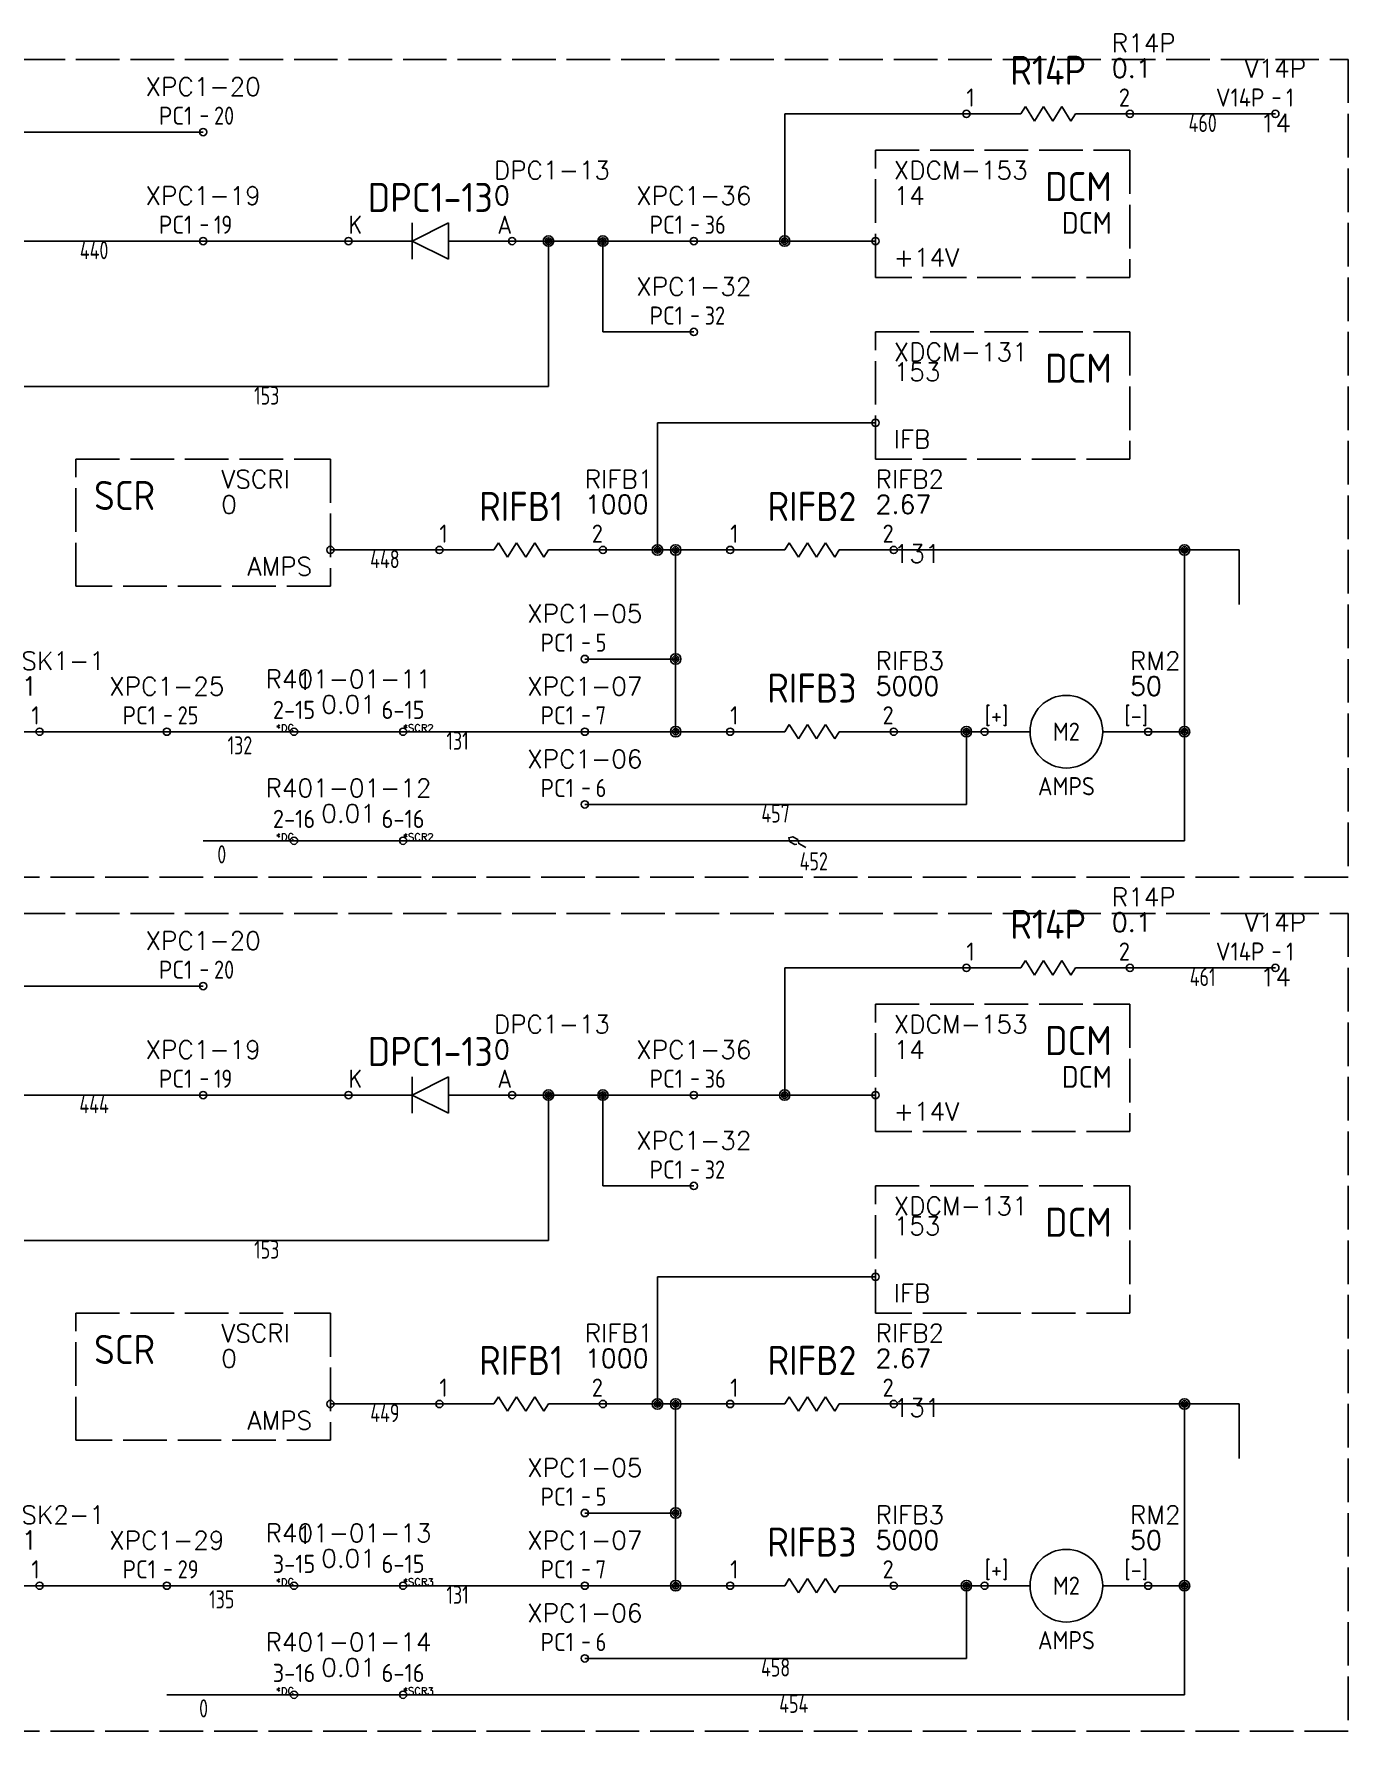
# Model space of a CAD drawing. Header units: millimetres. Extents: x -192 to 1556, y 0 to 646.
# Drawn here: x 799.2 to 980, y 275 to 508.5 of the extents above; entities that cross this region are included whole.
import ezdxf
from ezdxf.enums import TextEntityAlignment as Align

# ---------------------------------------------------------------- set-up
doc = ezdxf.new("R2010")
doc.units = ezdxf.units.MM
doc.header["$LTSCALE"] = 0.5
doc.linetypes.add('ACAD_ISO02W100', pattern=[15, 12, -3])
for name, color, linetype in [('LOCBOX', 7, 'ACAD_ISO02W100'), ('NETLIST', 50, 'Continuous'), ('SYMS', 7, 'Continuous'), ('WIREFIXED', 7, 'Continuous'), ('WIRENO', 7, 'Continuous'), ('WIRES', 7, 'Continuous')]:
    doc.layers.add(name, color=color, linetype=linetype)
doc.styles.get("Standard").update_dxf_attribs({"font": 'txt.shx', "bigfont": 'gbcbig.shx'})
doc.styles.add('WD_IEC', font='isocp2.shx', dxfattribs={"width": 0.9, "height": 4})

# ---------------------------------------------------------------- blocks, each defined once
blk = doc.blocks.new('TBH-1')
blk.add_line((-0.33, 2.17), (0.65, 2.17))
blk.add_circle((0, 0), 0.5)
at = {"style": 'WD_IEC', "flags": 1}
blk.add_attdef('LOC', text='', height=4, dxfattribs=at).set_placement((-15, 7.5), align=Align.MIDDLE_LEFT)
at = {"style": 'WD_IEC'}
blk.add_attdef('TAG1', text='', height=2.5, dxfattribs=at).set_placement((-1.5, 1), align=Align.RIGHT)
at = {"style": 'WD_IEC', "width": 0.9}
blk.add_attdef('TERM01', (1.5, 1), '', height=2.5, dxfattribs=at)
at = {"style": 'WD_IEC', "flags": 1}
blk.add_attdef('X1TERM01', (0, 0), '', height=0.5, dxfattribs=at)
at = {"layer": 'NETLIST'}
for tag, p in [('NETTAG', (0, 5)), ('NETVALUE', (0, -2.5))]:
    blk.add_attdef(tag, text='', height=2.5, dxfattribs=at).set_placement(p, align=Align.CENTER)
blk = doc.blocks.new('DIODE-L')
for p, q in [((-13.75, -2.5), (-13.75, 2.5)), ((-8.75, 2.5), (-13.75, 0)), ((-8.75, -2.5), (-8.75, 2.5)), ((-22.5, 0), (-13.75, 0)), ((-13.75, 0), (-8.75, -2.5)), ((-8.75, 0), (0, 0))]:
    blk.add_line(p, q)
for centre in [(-22.5, 0), (0, 0)]:
    blk.add_circle(centre, 0.5)
at = {"style": 'WD_IEC', "flags": 1}
blk.add_attdef('LOC', text='', height=4, dxfattribs=at).set_placement((-11.25, 11), align=Align.MIDDLE_CENTER)
at = {"style": 'WD_IEC'}
for tag, height, p in [('TAG1', 4, (-11.25, 6)), ('DESC1', 2.5, (-11.25, -5))]:
    blk.add_attdef(tag, text='', height=height, dxfattribs=at).set_placement(p, align=Align.MIDDLE_CENTER)
for tag, p, height, flags in [('TERM01', (-22.5, 1), 2.5, 8), ('X4TERM01', (-22.5, 0), 0.64, 1), ('X1TERM02', (0, 0), 0.64, 1)]:
    blk.add_attdef(tag, p, '', height=height, dxfattribs=dict(at, flags=flags))
at = {"style": 'WD_IEC', "flags": 8}
blk.add_attdef('TERM02', text='', height=2.5, dxfattribs=at).set_placement((0, 1), align=Align.RIGHT)
at = {"layer": 'NETLIST'}
for tag, p, height in [('NETTAG', (-2.5, 8.5), 2.5), ('NETVALUE', (-2.5, 5), 2.56)]:
    blk.add_attdef(tag, p, '', height=height, dxfattribs=at)
blk = doc.blocks.new('DCM-2')
at = {"linetype": 'ACAD_ISO02W100'}
blk.add_lwpolyline([(0, 12.5), (35, 12.5), (35, -5), (0, -5)], close=True, dxfattribs=at)
blk.add_circle((0, 0), 0.5)
at = {"style": 'WD_IEC'}
for tag, height, flags, p in [('LOC', 4, 1, (32.5, 14.5)), ('DESC1', 3, 8, (32.5, 2.5))]:
    blk.add_attdef(tag, text='', height=height, dxfattribs=dict(at, flags=flags)).set_placement(p, align=Align.MIDDLE_RIGHT)
blk.add_attdef('TAG1', text='', height=4, dxfattribs=at).set_placement((32.5, 7.5), align=Align.MIDDLE_RIGHT)
at = {"style": 'WD_IEC', "flags": 1}
blk.add_attdef('X4TERM01', (0, 0), '', height=0.5, dxfattribs=at)
blk.add_attdef('TERMDESC01', text='', height=2.5).set_placement((2.5, -1), align=Align.TOP_LEFT)
blk.add_attdef('TERM01', text='', height=2.5).set_placement((2.5, -20), align=Align.BOTTOM_LEFT)
at = {"layer": 'NETLIST'}
for tag, p in [('NETTAG', (2.5, 8.5)), ('NETVALUE', (2.5, 5))]:
    blk.add_attdef(tag, p, '', height=2.5, dxfattribs=at)
blk = doc.blocks.new('DCM-1')
at = {"linetype": 'ACAD_ISO02W100'}
blk.add_lwpolyline([(-35, 12.5), (0, 12.5), (0, -5), (-35, -5)], close=True, dxfattribs=at)
blk.add_circle((0, 0), 0.5)
at = {"style": 'WD_IEC'}
for tag, height, flags, p in [('LOC', 4, 1, (-32.5, 14.5)), ('DESC1', 3, 9, (-32.5, 2.5))]:
    blk.add_attdef(tag, text='', height=height, dxfattribs=dict(at, flags=flags)).set_placement(p, align=Align.MIDDLE_LEFT)
blk.add_attdef('TAG1', text='', height=4, dxfattribs=at).set_placement((-32.5, 7.5), align=Align.MIDDLE_LEFT)
at = {"style": 'WD_IEC', "flags": 1}
blk.add_attdef('X1TERM01', (0, 0), '', height=0.5, dxfattribs=at)
blk.add_attdef('TERMDESC01', text='', height=2.5).set_placement((-2.5, -1), align=Align.TOP_RIGHT)
blk.add_attdef('TERM01', text='', height=2.5).set_placement((-2.5, -20), align=Align.BOTTOM_RIGHT)
at = {"layer": 'NETLIST'}
for tag, p in [('NETTAG', (-15, 8.5)), ('NETVALUE', (-15, 5))]:
    blk.add_attdef(tag, p, '', height=2.5, dxfattribs=at)
blk = doc.blocks.new('RESISTOR-1')
for p, q in [((0, 0), (7.5, 0)), ((7.5, 0), (8.12, 1)), ((8.12, 1), (9.38, -1)), ((9.38, -1), (10.62, 1)), ((10.62, 1), (11.88, -1)), ((11.88, -1), (13.12, 1)), ((13.12, 1), (14.38, -1)), ((14.38, -1), (15, 0)), ((15, 0), (22.5, 0))]:
    blk.add_line(p, q)
for centre in [(0, 0), (22.5, 0)]:
    blk.add_circle(centre, 0.5)
at = {"style": 'WD_IEC', "flags": 1}
blk.add_attdef('LOC', text='', height=4, dxfattribs=at).set_placement((11.25, 11), align=Align.MIDDLE_CENTER)
at = {"style": 'WD_IEC'}
for tag, height, p in [('TAG1', 4, (11.25, 6)), ('DESC1', 2.5, (10.75, -3))]:
    blk.add_attdef(tag, text='', height=height, dxfattribs=at).set_placement(p, align=Align.MIDDLE_CENTER)
for tag, p, height, flags in [('TERM01', (0, 1), 2.5, 8), ('X4TERM01', (0, 0), 0.64, 1), ('X1TERM02', (22.5, 0), 0.64, 1)]:
    blk.add_attdef(tag, p, '', height=height, dxfattribs=dict(at, flags=flags))
at = {"style": 'WD_IEC', "flags": 8}
blk.add_attdef('TERM02', text='', height=2.5, dxfattribs=at).set_placement((22.5, 1), align=Align.RIGHT)
at = {"layer": 'NETLIST'}
for tag, p, height in [('NETTAG', (20, 8.5), 2.5), ('NETVALUE', (20, 5), 2.56)]:
    blk.add_attdef(tag, p, '', height=height, dxfattribs=at)
blk = doc.blocks.new('WDDOT')
for radius in [0.72, 0.449, 0.223]:
    blk.add_circle((0, 0), radius)
blk = doc.blocks.new('CONTACTOR-H')
for p, q in [((0, 0), (6.25, 0)), ((16.25, 0), (22.5, 0))]:
    blk.add_line(p, q)
for centre, radius in [((11.25, 0), 5), ((0, 0), 0.5), ((22.5, 0), 0.5)]:
    blk.add_circle(centre, radius)
at = {"style": 'WD_IEC', "flags": 1}
blk.add_attdef('LOC', text='', height=4, dxfattribs=at).set_placement((11.25, 8.5), align=Align.MIDDLE_CENTER)
at = {"style": 'WD_IEC'}
for tag, p, height, flags in [('TERM01', (0, 1), 2.5, 8), ('X4TERM01', (0, 0), 0.64, 1), ('X1TERM02', (22.5, 0), 0.64, 1)]:
    blk.add_attdef(tag, p, '', height=height, dxfattribs=dict(at, flags=flags))
at = {"style": 'WD_IEC', "flags": 8}
blk.add_attdef('TERM02', text='', height=2.5, dxfattribs=at).set_placement((22.5, 1), align=Align.RIGHT)
at = {"style": 'WD_IEC'}
for tag, height, p in [('TAG1', 4, (11.25, 0)), ('DESC1', 2.5, (11.25, -7.5))]:
    blk.add_attdef(tag, text='', height=height, dxfattribs=at).set_placement(p, align=Align.MIDDLE_CENTER)
at = {"layer": 'NETLIST'}
for tag, p, height in [('NETTAG', (20, 8.5), 2.5), ('NETVALUE', (20, 5), 2.56)]:
    blk.add_attdef(tag, p, '', height=height, dxfattribs=at)
blk = doc.blocks.new('INTERCONNECT-H1')
blk.add_line((-2.5, 0), (12.5, 0))
for centre in [(-2.5, 0), (12.5, 0)]:
    blk.add_circle(centre, 0.5)
at = {"style": 'WD_IEC', "flags": 1}
for tag, height, p in [('LOC', 4, (5, 10)), ('TAG1', 4, (-2.43, 3.16)), ('DESC1', 2.5, (5, -2.5))]:
    blk.add_attdef(tag, text='', height=height, dxfattribs=at).set_placement(p, align=Align.MIDDLE_CENTER)
at = {"style": 'WD_IEC', "flags": 8}
for tag, p in [('TERM01', (-2.5, 1)), ('TERM02', (12.5, 1))]:
    blk.add_attdef(tag, text='', height=2.5, dxfattribs=at).set_placement(p, align=Align.BOTTOM_CENTER)
at = {"style": 'WD_IEC', "flags": 1}
blk.add_attdef('X4TERM01', (-2.5, 0), '', height=0.5, dxfattribs=at)
blk.add_attdef('X1TERM02', text='', height=0.5, dxfattribs=at).set_placement((12.5, 0), align=Align.RIGHT)
at = {"layer": 'NETLIST'}
for tag, p in [('NETTAG', (5, 6)), ('NETVALUE', (5, 2.5))]:
    blk.add_attdef(tag, text='', height=2.5, dxfattribs=at).set_placement(p, align=Align.CENTER)
blk.add_attdef('X4TERMDESC01', text='', height=1, dxfattribs=at).set_placement((-2.5, 0), align=Align.RIGHT)
blk.add_attdef('X1TERMDESC02', (12.5, 0), '', height=1, dxfattribs=at)
blk = doc.blocks.new('WD_WNH2')
at = {"linetype": 'Continuous', "style": 'WD_IEC', "width": 0.8}
blk.add_attdef('WIRENO', text='', height=2.5, dxfattribs=at).set_placement((0, 0), align=Align.TOP_CENTER)
at = {"style": 'WD_IEC', "flags": 1}
for tag, p in [('W02USER', (0, -1.21)), ('W03USER', (0, -1.33)), ('W04USER', (0, -1.46)), ('W05USER', (0, -1.58)), ('W06USER', (0, -1.71)), ('W07USER', (0, -1.83)), ('W08USER', (0, -1.96)), ('W09USER', (0, -2.08)), ('W01USER', (0, -1.08)), ('W10USER', (0, -2.21))]:
    blk.add_attdef(tag, text='', height=0.08, dxfattribs=at).set_placement(p, align=Align.CENTER)
blk = doc.blocks.new('CONTACT-NO')
for p, q in [((12.5, -2.5), (12.5, 2.5)), ((15, -2.5), (15, 2.5)), ((2.5, 0), (12.5, 0)), ((15, 0), (25, 0))]:
    blk.add_line(p, q)
for centre in [(2.5, 0), (25, 0)]:
    blk.add_circle(centre, 0.5)
at = {"style": 'WD_IEC', "flags": 1}
blk.add_attdef('LOC', text='', height=4, dxfattribs=at).set_placement((13.75, 11), align=Align.MIDDLE_CENTER)
at = {"style": 'WD_IEC'}
for tag, height, p in [('TAG1', 4, (13.75, 6)), ('DESC1', 2.5, (13.75, -5))]:
    blk.add_attdef(tag, text='', height=height, dxfattribs=at).set_placement(p, align=Align.MIDDLE_CENTER)
for tag, p, height, flags in [('TERM01', (2.5, 1), 2.5, 8), ('X4TERM01', (2.5, 0), 0.64, 1), ('X1TERM02', (25, 0), 0.64, 1)]:
    blk.add_attdef(tag, p, '', height=height, dxfattribs=dict(at, flags=flags))
at = {"style": 'WD_IEC', "flags": 8}
blk.add_attdef('TERM02', text='', height=2.5, dxfattribs=at).set_placement((25, 1), align=Align.RIGHT)
at = {"layer": 'NETLIST'}
for tag, p, height in [('NETTAG', (22.5, 8.5), 2.5), ('NETVALUE', (22.5, 5), 2.56)]:
    blk.add_attdef(tag, p, '', height=height, dxfattribs=at)

msp = doc.modelspace()

# ---------------------------------------------------------------- linework, layer by layer
at = {"layer": 'LOCBOX'}
for points in [[(-192.5, 505), (980, 505), (980, 392.5), (-192.5, 392.5)], [(-192.5, 387.5), (980, 387.5), (980, 275), (-192.5, 275)]]:
    msp.add_lwpolyline(points, close=True, dxfattribs=at)
at = {"layer": 'WIRENO'}
msp.add_lwpolyline([(905.4, 396.55), (904.44, 397.1), (904.29, 397.65), (903.6, 398.04), (903.06, 397.9), (903.21, 397.35), (903.9, 396.96), (904.17, 397.03)], dxfattribs=at)
at = {"layer": 'WIRES'}
for p, q in [((927.5, 497.5), (902.5, 497.5)), ((902.5, 497.5), (902.5, 480)), ((950, 497.5), (970, 497.5)), ((822.5, 495), (760, 495)), ((822.5, 480), (792.5, 480)), ((842.5, 480), (822.5, 480)), ((890, 480), (865, 480)), ((870, 460), (870, 480)), ((877.5, 467.5), (877.5, 480)), ((915, 480), (890, 480)), ((890, 467.5), (877.5, 467.5)), ((792.5, 460), (870, 460)), ((915, 455), (885, 455)), ((885, 455), (885, 437.5)), ((840, 437.5), (855, 437.5)), ((877.5, 437.5), (895, 437.5)), ((887.5, 412.5), (887.5, 437.5)), ((917.5, 437.5), (965, 437.5)), ((957.5, 412.5), (957.5, 437.5)), ((965, 437.5), (965, 430)), ((875, 422.5), (887.5, 422.5)), ((800, 412.5), (817.5, 412.5)), ((817.5, 412.5), (835, 412.5)), ((875, 412.5), (850, 412.5)), ((887.5, 412.5), (875, 412.5)), ((895, 412.5), (887.5, 412.5)), ((917.5, 412.5), (930, 412.5)), ((927.5, 402.5), (927.5, 412.5)), ((952.5, 412.5), (957.5, 412.5)), ((957.5, 397.5), (957.5, 412.5)), ((875, 402.5), (927.5, 402.5)), ((835, 397.5), (822.5, 397.5)), ((850, 397.5), (957.5, 397.5)), ((927.5, 380), (902.5, 380)), ((902.5, 380), (902.5, 362.5)), ((950, 380), (970, 380)), ((822.5, 377.5), (760, 377.5)), ((822.5, 362.5), (792.5, 362.5)), ((842.5, 362.5), (822.5, 362.5)), ((890, 362.5), (865, 362.5)), ((870, 342.5), (870, 362.5)), ((877.5, 350), (877.5, 362.5)), ((915, 362.5), (890, 362.5)), ((890, 350), (877.5, 350)), ((792.5, 342.5), (870, 342.5)), ((915, 337.5), (885, 337.5)), ((885, 337.5), (885, 320)), ((840, 320), (855, 320)), ((877.5, 320), (895, 320)), ((887.5, 295), (887.5, 320)), ((917.5, 320), (965, 320)), ((957.5, 295), (957.5, 320)), ((965, 320), (965, 312.5)), ((875, 305), (887.5, 305)), ((817.5, 295), (800, 295)), ((817.5, 295), (835, 295)), ((875, 295), (850, 295)), ((887.5, 295), (875, 295)), ((895, 295), (887.5, 295)), ((917.5, 295), (930, 295)), ((927.5, 285), (927.5, 295)), ((952.5, 295), (957.5, 295)), ((957.5, 280), (957.5, 295)), ((875, 285), (927.5, 285)), ((835, 280), (817.5, 280)), ((850, 280), (957.5, 280))]:
    msp.add_line(p, q, dxfattribs=at)

# ---------------------------------------------------------------- block references
ref = msp.add_blockref('RESISTOR-1', (927.5, 497.5))
ref.add_attrib('NETTAG', 'R14P', (947.5, 506), dxfattribs={"layer": 'NETLIST', "height": 2.5})
ref.add_attrib('NETVALUE', '0.1', (947.5, 502.5), dxfattribs={"layer": 'NETLIST', "height": 2.56})
ref.add_attrib('TAG1', 'R14P', dxfattribs={"height": 4, "style": 'WD_IEC'}).set_placement((938.75, 503.5), align=Align.MIDDLE_CENTER)
ref.add_attrib('TERM01', '1', (927.5, 498.5), dxfattribs={"height": 2.5, "style": 'WD_IEC'})
ref.add_attrib('TERM02', '2', dxfattribs={"height": 2.5, "style": 'WD_IEC'}).set_placement((950, 498.5), align=Align.RIGHT)
for name, p, values in [('TBH-1', (970, 497.5), {'TAG1': 'V14P', 'TERM01': '1', 'NETTAG': 'V14P', 'NETVALUE': '14'}), ('TBH-1', (822.5, 495), {'TAG1': 'PC1', 'TERM01': '20', 'NETTAG': 'XPC1-20'}), ('TBH-1', (822.5, 480), {'TAG1': 'PC1', 'TERM01': '19', 'NETTAG': 'XPC1-19'}), ('TBH-1', (890, 480), {'TAG1': 'PC1', 'TERM01': '36', 'NETTAG': 'XPC1-36'}), ('TBH-1', (890, 467.5), {'TAG1': 'PC1', 'TERM01': '32', 'NETTAG': 'XPC1-32'}), ('DCM-2', (915, 455), {'TERMDESC01': 'IFB', 'TAG1': 'DCM', 'TERM01': '131', 'NETTAG': 'XDCM-131'}), ('DCM-1', (840, 437.5), {'NETVALUE': '0', 'NETTAG': 'VSCRI', 'TERM01': '1', 'TAG1': 'SCR', 'TERMDESC01': 'AMPS'}), ('TBH-1', (875, 422.5), {'TAG1': 'PC1', 'TERM01': '5', 'NETTAG': 'XPC1-05'}), ('TBH-1', (817.5, 412.5), {'TAG1': 'PC1', 'TERM01': '25', 'NETTAG': 'XPC1-25'}), ('TBH-1', (875, 412.5), {'TAG1': 'PC1', 'TERM01': '7', 'NETTAG': 'XPC1-07'}), ('TBH-1', (875, 402.5), {'TAG1': 'PC1', 'TERM01': '6', 'NETTAG': 'XPC1-06'}), ('TBH-1', (970, 380), {'TAG1': 'V14P', 'TERM01': '1', 'NETTAG': 'V14P', 'NETVALUE': '14'}), ('TBH-1', (822.5, 377.5), {'TAG1': 'PC1', 'TERM01': '20', 'NETTAG': 'XPC1-20'}), ('TBH-1', (822.5, 362.5), {'TAG1': 'PC1', 'TERM01': '19', 'NETTAG': 'XPC1-19'}), ('TBH-1', (890, 362.5), {'TAG1': 'PC1', 'TERM01': '36', 'NETTAG': 'XPC1-36'}), ('TBH-1', (890, 350), {'TAG1': 'PC1', 'TERM01': '32', 'NETTAG': 'XPC1-32'}), ('DCM-2', (915, 337.5), {'TERMDESC01': 'IFB', 'TAG1': 'DCM', 'TERM01': '131', 'NETTAG': 'XDCM-131'}), ('DCM-1', (840, 320), {'NETVALUE': '0', 'NETTAG': 'VSCRI', 'TERM01': '1', 'TAG1': 'SCR', 'TERMDESC01': 'AMPS'}), ('TBH-1', (875, 305), {'TAG1': 'PC1', 'TERM01': '5', 'NETTAG': 'XPC1-05'}), ('TBH-1', (817.5, 295), {'TAG1': 'PC1', 'TERM01': '29', 'NETTAG': 'XPC1-29'}), ('TBH-1', (875, 295), {'TAG1': 'PC1', 'TERM01': '7', 'NETTAG': 'XPC1-07'}), ('TBH-1', (875, 285), {'TAG1': 'PC1', 'TERM01': '6', 'NETTAG': 'XPC1-06'})]:
    msp.add_blockref(name, p).add_auto_attribs(values)
ref = msp.add_blockref('DIODE-L', (865, 480))
ref.add_attrib('NETTAG', 'DPC1-13', (862.5, 488.5), dxfattribs={"layer": 'NETLIST', "height": 2.5})
ref.add_attrib('NETVALUE', '0', (862.5, 485), dxfattribs={"layer": 'NETLIST', "height": 2.56})
ref.add_attrib('TAG1', 'DPC1-13', dxfattribs={"height": 4, "style": 'WD_IEC'}).set_placement((853.75, 486), align=Align.MIDDLE_CENTER)
ref.add_attrib('TERM01', 'K', (842.5, 481), dxfattribs={"height": 2.5, "style": 'WD_IEC'})
ref.add_attrib('TERM02', 'A', dxfattribs={"height": 2.5, "style": 'WD_IEC'}).set_placement((865, 481), align=Align.RIGHT)
ref = msp.add_blockref('DCM-2', (915, 480))
ref.add_attrib('TERMDESC01', '+14V', dxfattribs={"height": 2.5}).set_placement((917.5, 479), align=Align.TOP_LEFT)
ref.add_attrib('DESC1', 'DCM', dxfattribs={"height": 3, "style": 'WD_IEC'}).set_placement((947.5, 482.5), align=Align.MIDDLE_RIGHT)
ref.add_attrib('TAG1', 'DCM', dxfattribs={"height": 4, "style": 'WD_IEC'}).set_placement((947.5, 487.5), align=Align.MIDDLE_RIGHT)
ref.add_attrib('TERM01', '153', dxfattribs={"height": 2.5}).set_placement((917.5, 460), align=Align.BOTTOM_LEFT)
ref.add_attrib('NETTAG', 'XDCM-153', (917.5, 488.5), dxfattribs={"layer": 'NETLIST', "height": 2.5})
ref.add_attrib('NETVALUE', '14', (917.5, 485), dxfattribs={"layer": 'NETLIST', "height": 2.5})
ref = msp.add_blockref('RESISTOR-1', (855, 437.5))
ref.add_attrib('NETTAG', 'RIFB1', (875, 446), dxfattribs={"layer": 'NETLIST', "height": 2.5})
ref.add_attrib('NETVALUE', '1000', (875, 442.5), dxfattribs={"layer": 'NETLIST', "height": 2.56})
ref.add_attrib('TAG1', 'RIFB1', dxfattribs={"height": 4, "style": 'WD_IEC'}).set_placement((866.25, 443.5), align=Align.MIDDLE_CENTER)
ref.add_attrib('TERM01', '1', (855, 438.5), dxfattribs={"height": 2.5, "style": 'WD_IEC'})
ref.add_attrib('TERM02', '2', dxfattribs={"height": 2.5, "style": 'WD_IEC'}).set_placement((877.5, 438.5), align=Align.RIGHT)
ref = msp.add_blockref('RESISTOR-1', (895, 437.5))
ref.add_attrib('NETTAG', 'RIFB2', (915, 446), dxfattribs={"layer": 'NETLIST', "height": 2.5})
ref.add_attrib('NETVALUE', '2.67', (915, 442.5), dxfattribs={"layer": 'NETLIST', "height": 2.56})
ref.add_attrib('TAG1', 'RIFB2', dxfattribs={"height": 4, "style": 'WD_IEC'}).set_placement((906.25, 443.5), align=Align.MIDDLE_CENTER)
ref.add_attrib('TERM01', '1', (895, 438.5), dxfattribs={"height": 2.5, "style": 'WD_IEC'})
ref.add_attrib('TERM02', '2', dxfattribs={"height": 2.5, "style": 'WD_IEC'}).set_placement((917.5, 438.5), align=Align.RIGHT)
ref = msp.add_blockref('CONTACT-NO', (775, 412.5))
ref.add_attrib('NETTAG', 'SK1-1', (797.5, 421), dxfattribs={"layer": 'NETLIST', "height": 2.5})
ref.add_attrib('NETVALUE', '1', (797.5, 417.5), dxfattribs={"layer": 'NETLIST', "height": 2.56})
ref.add_attrib('TAG1', 'K1', dxfattribs={"height": 4, "style": 'WD_IEC'}).set_placement((788.75, 418.5), align=Align.MIDDLE_CENTER)
ref.add_attrib('DESC1', 'RT1', dxfattribs={"height": 2.5, "style": 'WD_IEC'}).set_placement((788.75, 407.5), align=Align.MIDDLE_CENTER)
ref.add_attrib('TERM01', '2', (777.5, 413.5), dxfattribs={"height": 2.5, "style": 'WD_IEC'})
ref.add_attrib('TERM02', '1', dxfattribs={"height": 2.5, "style": 'WD_IEC'}).set_placement((800, 413.5), align=Align.RIGHT)
ref = msp.add_blockref('RESISTOR-1', (895, 412.5))
ref.add_attrib('NETTAG', 'RIFB3', (915, 421), dxfattribs={"layer": 'NETLIST', "height": 2.5})
ref.add_attrib('NETVALUE', '5000', (915, 417.5), dxfattribs={"layer": 'NETLIST', "height": 2.56})
ref.add_attrib('TAG1', 'RIFB3', dxfattribs={"height": 4, "style": 'WD_IEC'}).set_placement((906.25, 418.5), align=Align.MIDDLE_CENTER)
ref.add_attrib('TERM01', '1', (895, 413.5), dxfattribs={"height": 2.5, "style": 'WD_IEC'})
ref.add_attrib('TERM02', '2', dxfattribs={"height": 2.5, "style": 'WD_IEC'}).set_placement((917.5, 413.5), align=Align.RIGHT)
ref = msp.add_blockref('CONTACTOR-H', (930, 412.5))
ref.add_attrib('TERM02', '[-]', dxfattribs={"height": 2.5, "style": 'WD_IEC'}).set_placement((952.5, 413.5), align=Align.RIGHT)
ref.add_attrib('TERM01', '[+]', (930, 413.5), dxfattribs={"height": 2.5, "style": 'WD_IEC'})
ref.add_attrib('DESC1', 'AMPS', dxfattribs={"height": 2.5, "style": 'WD_IEC'}).set_placement((941.25, 405), align=Align.MIDDLE_CENTER)
ref.add_attrib('TAG1', 'M2', dxfattribs={"height": 2.5, "style": 'WD_IEC'}).set_placement((941.25, 412.5), align=Align.MIDDLE_CENTER)
ref.add_attrib('NETVALUE', '50', (950, 417.5), dxfattribs={"layer": 'NETLIST', "height": 2.56})
ref.add_attrib('NETTAG', 'RM2', (950, 421), dxfattribs={"layer": 'NETLIST', "height": 2.5})
ref = msp.add_blockref('INTERCONNECT-H1', (837.5, 412.5))
ref.add_attrib('TERM02', '6-15', dxfattribs={"height": 2.5, "style": 'WD_IEC'}).set_placement((850, 413.5), align=Align.BOTTOM_CENTER)
ref.add_attrib('TERM01', '2-15', dxfattribs={"height": 2.5, "style": 'WD_IEC'}).set_placement((835, 413.5), align=Align.BOTTOM_CENTER)
ref.add_attrib('NETVALUE', '0.01', dxfattribs={"layer": 'NETLIST', "height": 2.5}).set_placement((842.5, 415), align=Align.CENTER)
ref.add_attrib('NETTAG', 'R401-01-11', dxfattribs={"layer": 'NETLIST', "height": 2.5}).set_placement((842.5, 418.5), align=Align.CENTER)
ref.add_attrib('X4TERMDESC01', '*DC', dxfattribs={"layer": 'NETLIST', "height": 1}).set_placement((835, 412.5), align=Align.RIGHT)
ref.add_attrib('X1TERMDESC02', '*SCR2', (850, 412.5), dxfattribs={"layer": 'NETLIST', "height": 1})
ref = msp.add_blockref('INTERCONNECT-H1', (837.5, 397.5))
ref.add_attrib('TERM02', '6-16', dxfattribs={"height": 2.5, "style": 'WD_IEC'}).set_placement((850, 398.5), align=Align.BOTTOM_CENTER)
ref.add_attrib('TERM01', '2-16', dxfattribs={"height": 2.5, "style": 'WD_IEC'}).set_placement((835, 398.5), align=Align.BOTTOM_CENTER)
ref.add_attrib('NETVALUE', '0.01', dxfattribs={"layer": 'NETLIST', "height": 2.5}).set_placement((842.5, 400), align=Align.CENTER)
ref.add_attrib('NETTAG', 'R401-01-12', dxfattribs={"layer": 'NETLIST', "height": 2.5}).set_placement((842.5, 403.5), align=Align.CENTER)
ref.add_attrib('X4TERMDESC01', '*DC', dxfattribs={"layer": 'NETLIST', "height": 1}).set_placement((835, 397.5), align=Align.RIGHT)
ref.add_attrib('X1TERMDESC02', '*SCR2', (850, 397.5), dxfattribs={"layer": 'NETLIST', "height": 1})
ref = msp.add_blockref('RESISTOR-1', (927.5, 380))
ref.add_attrib('NETTAG', 'R14P', (947.5, 388.5), dxfattribs={"layer": 'NETLIST', "height": 2.5})
ref.add_attrib('NETVALUE', '0.1', (947.5, 385), dxfattribs={"layer": 'NETLIST', "height": 2.56})
ref.add_attrib('TAG1', 'R14P', dxfattribs={"height": 4, "style": 'WD_IEC'}).set_placement((938.75, 386), align=Align.MIDDLE_CENTER)
ref.add_attrib('TERM01', '1', (927.5, 381), dxfattribs={"height": 2.5, "style": 'WD_IEC'})
ref.add_attrib('TERM02', '2', dxfattribs={"height": 2.5, "style": 'WD_IEC'}).set_placement((950, 381), align=Align.RIGHT)
ref = msp.add_blockref('DCM-2', (915, 362.5))
ref.add_attrib('TERMDESC01', '+14V', dxfattribs={"height": 2.5}).set_placement((917.5, 361.5), align=Align.TOP_LEFT)
ref.add_attrib('DESC1', 'DCM', dxfattribs={"height": 3, "style": 'WD_IEC'}).set_placement((947.5, 365), align=Align.MIDDLE_RIGHT)
ref.add_attrib('TAG1', 'DCM', dxfattribs={"height": 4, "style": 'WD_IEC'}).set_placement((947.5, 370), align=Align.MIDDLE_RIGHT)
ref.add_attrib('TERM01', '153', dxfattribs={"height": 2.5}).set_placement((917.5, 342.5), align=Align.BOTTOM_LEFT)
ref.add_attrib('NETTAG', 'XDCM-153', (917.5, 371), dxfattribs={"layer": 'NETLIST', "height": 2.5})
ref.add_attrib('NETVALUE', '14', (917.5, 367.5), dxfattribs={"layer": 'NETLIST', "height": 2.5})
ref = msp.add_blockref('DIODE-L', (865, 362.5))
ref.add_attrib('NETTAG', 'DPC1-13', (862.5, 371), dxfattribs={"layer": 'NETLIST', "height": 2.5})
ref.add_attrib('NETVALUE', '0', (862.5, 367.5), dxfattribs={"layer": 'NETLIST', "height": 2.56})
ref.add_attrib('TAG1', 'DPC1-13', dxfattribs={"height": 4, "style": 'WD_IEC'}).set_placement((853.75, 368.5), align=Align.MIDDLE_CENTER)
ref.add_attrib('TERM01', 'K', (842.5, 363.5), dxfattribs={"height": 2.5, "style": 'WD_IEC'})
ref.add_attrib('TERM02', 'A', dxfattribs={"height": 2.5, "style": 'WD_IEC'}).set_placement((865, 363.5), align=Align.RIGHT)
ref = msp.add_blockref('RESISTOR-1', (855, 320))
ref.add_attrib('NETTAG', 'RIFB1', (875, 328.5), dxfattribs={"layer": 'NETLIST', "height": 2.5})
ref.add_attrib('NETVALUE', '1000', (875, 325), dxfattribs={"layer": 'NETLIST', "height": 2.56})
ref.add_attrib('TAG1', 'RIFB1', dxfattribs={"height": 4, "style": 'WD_IEC'}).set_placement((866.25, 326), align=Align.MIDDLE_CENTER)
ref.add_attrib('TERM01', '1', (855, 321), dxfattribs={"height": 2.5, "style": 'WD_IEC'})
ref.add_attrib('TERM02', '2', dxfattribs={"height": 2.5, "style": 'WD_IEC'}).set_placement((877.5, 321), align=Align.RIGHT)
ref = msp.add_blockref('RESISTOR-1', (895, 320))
ref.add_attrib('NETTAG', 'RIFB2', (915, 328.5), dxfattribs={"layer": 'NETLIST', "height": 2.5})
ref.add_attrib('NETVALUE', '2.67', (915, 325), dxfattribs={"layer": 'NETLIST', "height": 2.56})
ref.add_attrib('TAG1', 'RIFB2', dxfattribs={"height": 4, "style": 'WD_IEC'}).set_placement((906.25, 326), align=Align.MIDDLE_CENTER)
ref.add_attrib('TERM01', '1', (895, 321), dxfattribs={"height": 2.5, "style": 'WD_IEC'})
ref.add_attrib('TERM02', '2', dxfattribs={"height": 2.5, "style": 'WD_IEC'}).set_placement((917.5, 321), align=Align.RIGHT)
ref = msp.add_blockref('CONTACT-NO', (775, 295))
ref.add_attrib('NETTAG', 'SK2-1', (797.5, 303.5), dxfattribs={"layer": 'NETLIST', "height": 2.5})
ref.add_attrib('NETVALUE', '1', (797.5, 300), dxfattribs={"layer": 'NETLIST', "height": 2.56})
ref.add_attrib('TAG1', 'K2', dxfattribs={"height": 4, "style": 'WD_IEC'}).set_placement((788.75, 301), align=Align.MIDDLE_CENTER)
ref.add_attrib('DESC1', 'RT2', dxfattribs={"height": 2.5, "style": 'WD_IEC'}).set_placement((788.75, 290), align=Align.MIDDLE_CENTER)
ref.add_attrib('TERM01', '2', (777.5, 296), dxfattribs={"height": 2.5, "style": 'WD_IEC'})
ref.add_attrib('TERM02', '1', dxfattribs={"height": 2.5, "style": 'WD_IEC'}).set_placement((800, 296), align=Align.RIGHT)
ref = msp.add_blockref('RESISTOR-1', (895, 295))
ref.add_attrib('NETTAG', 'RIFB3', (915, 303.5), dxfattribs={"layer": 'NETLIST', "height": 2.5})
ref.add_attrib('NETVALUE', '5000', (915, 300), dxfattribs={"layer": 'NETLIST', "height": 2.56})
ref.add_attrib('TAG1', 'RIFB3', dxfattribs={"height": 4, "style": 'WD_IEC'}).set_placement((906.25, 301), align=Align.MIDDLE_CENTER)
ref.add_attrib('TERM01', '1', (895, 296), dxfattribs={"height": 2.5, "style": 'WD_IEC'})
ref.add_attrib('TERM02', '2', dxfattribs={"height": 2.5, "style": 'WD_IEC'}).set_placement((917.5, 296), align=Align.RIGHT)
ref = msp.add_blockref('CONTACTOR-H', (930, 295))
ref.add_attrib('TERM02', '[-]', dxfattribs={"height": 2.5, "style": 'WD_IEC'}).set_placement((952.5, 296), align=Align.RIGHT)
ref.add_attrib('TERM01', '[+]', (930, 296), dxfattribs={"height": 2.5, "style": 'WD_IEC'})
ref.add_attrib('DESC1', 'AMPS', dxfattribs={"height": 2.5, "style": 'WD_IEC'}).set_placement((941.25, 287.5), align=Align.MIDDLE_CENTER)
ref.add_attrib('TAG1', 'M2', dxfattribs={"height": 2.5, "style": 'WD_IEC'}).set_placement((941.25, 295), align=Align.MIDDLE_CENTER)
ref.add_attrib('NETVALUE', '50', (950, 300), dxfattribs={"layer": 'NETLIST', "height": 2.56})
ref.add_attrib('NETTAG', 'RM2', (950, 303.5), dxfattribs={"layer": 'NETLIST', "height": 2.5})
ref = msp.add_blockref('INTERCONNECT-H1', (837.5, 295))
ref.add_attrib('TERM02', '6-15', dxfattribs={"height": 2.5, "style": 'WD_IEC'}).set_placement((850, 296), align=Align.BOTTOM_CENTER)
ref.add_attrib('TERM01', '3-15', dxfattribs={"height": 2.5, "style": 'WD_IEC'}).set_placement((835, 296), align=Align.BOTTOM_CENTER)
ref.add_attrib('NETVALUE', '0.01', dxfattribs={"layer": 'NETLIST', "height": 2.5}).set_placement((842.5, 297.5), align=Align.CENTER)
ref.add_attrib('NETTAG', 'R401-01-13', dxfattribs={"layer": 'NETLIST', "height": 2.5}).set_placement((842.5, 301), align=Align.CENTER)
ref.add_attrib('X4TERMDESC01', '*DC', dxfattribs={"layer": 'NETLIST', "height": 1}).set_placement((835, 295), align=Align.RIGHT)
ref.add_attrib('X1TERMDESC02', '*SCR3', (850, 295), dxfattribs={"layer": 'NETLIST', "height": 1})
ref = msp.add_blockref('INTERCONNECT-H1', (837.5, 280))
ref.add_attrib('TERM02', '6-16', dxfattribs={"height": 2.5, "style": 'WD_IEC'}).set_placement((850, 281), align=Align.BOTTOM_CENTER)
ref.add_attrib('TERM01', '3-16', dxfattribs={"height": 2.5, "style": 'WD_IEC'}).set_placement((835, 281), align=Align.BOTTOM_CENTER)
ref.add_attrib('NETVALUE', '0.01', dxfattribs={"layer": 'NETLIST', "height": 2.5}).set_placement((842.5, 282.5), align=Align.CENTER)
ref.add_attrib('NETTAG', 'R401-01-14', dxfattribs={"layer": 'NETLIST', "height": 2.5}).set_placement((842.5, 286), align=Align.CENTER)
ref.add_attrib('X4TERMDESC01', '*DC', dxfattribs={"layer": 'NETLIST', "height": 1}).set_placement((835, 280), align=Align.RIGHT)
ref.add_attrib('X1TERMDESC02', '*SCR3', (850, 280), dxfattribs={"layer": 'NETLIST', "height": 1})
at = {"layer": 'SYMS'}
for p in [(870, 480), (877.5, 480), (902.5, 480), (885, 437.5), (887.5, 437.5), (957.5, 437.5), (887.5, 422.5), (887.5, 412.5), (927.5, 412.5), (957.5, 412.5), (870, 362.5), (877.5, 362.5), (902.5, 362.5), (885, 320), (887.5, 320), (957.5, 320), (887.5, 305), (887.5, 295), (927.5, 295), (957.5, 295)]:
    msp.add_blockref('WDDOT', p, dxfattribs=at)
at = {"layer": 'WIREFIXED'}
ref = msp.add_blockref('WD_WNH2', (831.25, 460), dxfattribs=at)
ref.add_attrib('WIRENOF', '153', dxfattribs={"linetype": 'Continuous', "height": 2.5, "style": 'WD_IEC', "width": 0.8}).set_placement((831.25, 460), align=Align.TOP_CENTER)
ref = msp.add_blockref('WD_WNH2', (827.5, 412.5), dxfattribs=at)
ref.add_attrib('WIRENOF', '132', dxfattribs={"linetype": 'Continuous', "height": 2.5, "style": 'WD_IEC', "width": 0.8}).set_placement((827.56, 411.87), align=Align.TOP_CENTER)
ref = msp.add_blockref('WD_WNH2', (857.5, 412.5), dxfattribs=at)
ref.add_attrib('WIRENOF', '131', dxfattribs={"linetype": 'Continuous', "height": 2.5, "style": 'WD_IEC', "width": 0.8}).set_placement((857.5, 412.5), align=Align.TOP_CENTER)
ref = msp.add_blockref('WD_WNH2', (825, 397.5), dxfattribs=at)
ref.add_attrib('WIRENOF', '0', dxfattribs={"linetype": 'Continuous', "height": 2.5, "style": 'WD_IEC', "width": 0.8}).set_placement((825.06, 396.87), align=Align.TOP_CENTER)
ref = msp.add_blockref('WD_WNH2', (831.25, 342.5), dxfattribs=at)
ref.add_attrib('WIRENOF', '153', dxfattribs={"linetype": 'Continuous', "height": 2.5, "style": 'WD_IEC', "width": 0.8}).set_placement((831.25, 342.5), align=Align.TOP_CENTER)
ref = msp.add_blockref('WD_WNH2', (825, 295), dxfattribs=at)
ref.add_attrib('WIRENOF', '135', dxfattribs={"linetype": 'Continuous', "height": 2.5, "style": 'WD_IEC', "width": 0.8}).set_placement((825.06, 294.37), align=Align.TOP_CENTER)
ref = msp.add_blockref('WD_WNH2', (857.5, 295), dxfattribs=at)
ref.add_attrib('WIRENOF', '131', dxfattribs={"linetype": 'Continuous', "height": 2.5, "style": 'WD_IEC', "width": 0.8}).set_placement((857.5, 295), align=Align.TOP_CENTER)
ref = msp.add_blockref('WD_WNH2', (822.5, 280), dxfattribs=at)
ref.add_attrib('WIRENOF', '0', dxfattribs={"linetype": 'Continuous', "height": 2.5, "style": 'WD_IEC', "width": 0.8}).set_placement((822.56, 279.37), align=Align.TOP_CENTER)
at = {"layer": 'WIRENO'}
ref = msp.add_blockref('WD_WNH2', (960, 497.5), dxfattribs=at)
ref.add_attrib('WIRENO', '460', dxfattribs={"linetype": 'Continuous', "height": 2.5, "style": 'WD_IEC', "width": 0.8}).set_placement((960, 497.5), align=Align.TOP_CENTER)
ref = msp.add_blockref('WD_WNH2', (807.5, 480), dxfattribs=at)
ref.add_attrib('WIRENO', '440', dxfattribs={"linetype": 'Continuous', "height": 2.5, "style": 'WD_IEC', "width": 0.8}).set_placement((807.5, 480), align=Align.TOP_CENTER)
ref = msp.add_blockref('WD_WNH2', (847.5, 437.5), dxfattribs=at)
ref.add_attrib('WIRENO', '448', dxfattribs={"linetype": 'Continuous', "height": 2.5, "style": 'WD_IEC', "width": 0.8}).set_placement((847.5, 437.5), align=Align.TOP_CENTER)
ref = msp.add_blockref('WD_WNH2', (901.25, 402.5), dxfattribs=at)
ref.add_attrib('WIRENO', '457', dxfattribs={"linetype": 'Continuous', "height": 2.5, "style": 'WD_IEC', "width": 0.8}).set_placement((901.25, 402.5), align=Align.TOP_CENTER)
ref = msp.add_blockref('WD_WNH2', (903.75, 397.5), dxfattribs=at)
ref.add_attrib('WIRENO', '452', dxfattribs={"linetype": 'Continuous', "height": 2.5, "style": 'WD_IEC', "width": 0.8}).set_placement((906.5, 395.91), align=Align.TOP_CENTER)
ref = msp.add_blockref('WD_WNH2', (960, 380), dxfattribs=at)
ref.add_attrib('WIRENO', '461', dxfattribs={"linetype": 'Continuous', "height": 2.5, "style": 'WD_IEC', "width": 0.8}).set_placement((960, 380), align=Align.TOP_CENTER)
ref = msp.add_blockref('WD_WNH2', (807.5, 362.5), dxfattribs=at)
ref.add_attrib('WIRENO', '444', dxfattribs={"linetype": 'Continuous', "height": 2.5, "style": 'WD_IEC', "width": 0.8}).set_placement((807.5, 362.5), align=Align.TOP_CENTER)
ref = msp.add_blockref('WD_WNH2', (847.5, 320), dxfattribs=at)
ref.add_attrib('WIRENO', '449', dxfattribs={"linetype": 'Continuous', "height": 2.5, "style": 'WD_IEC', "width": 0.8}).set_placement((847.5, 320), align=Align.TOP_CENTER)
ref = msp.add_blockref('WD_WNH2', (901.25, 285), dxfattribs=at)
ref.add_attrib('WIRENO', '458', dxfattribs={"linetype": 'Continuous', "height": 2.5, "style": 'WD_IEC', "width": 0.8}).set_placement((901.25, 285), align=Align.TOP_CENTER)
ref = msp.add_blockref('WD_WNH2', (903.75, 280), dxfattribs=at)
ref.add_attrib('WIRENO', '454', dxfattribs={"linetype": 'Continuous', "height": 2.5, "style": 'WD_IEC', "width": 0.8}).set_placement((903.75, 280), align=Align.TOP_CENTER)

doc.saveas('drawing.dxf')
